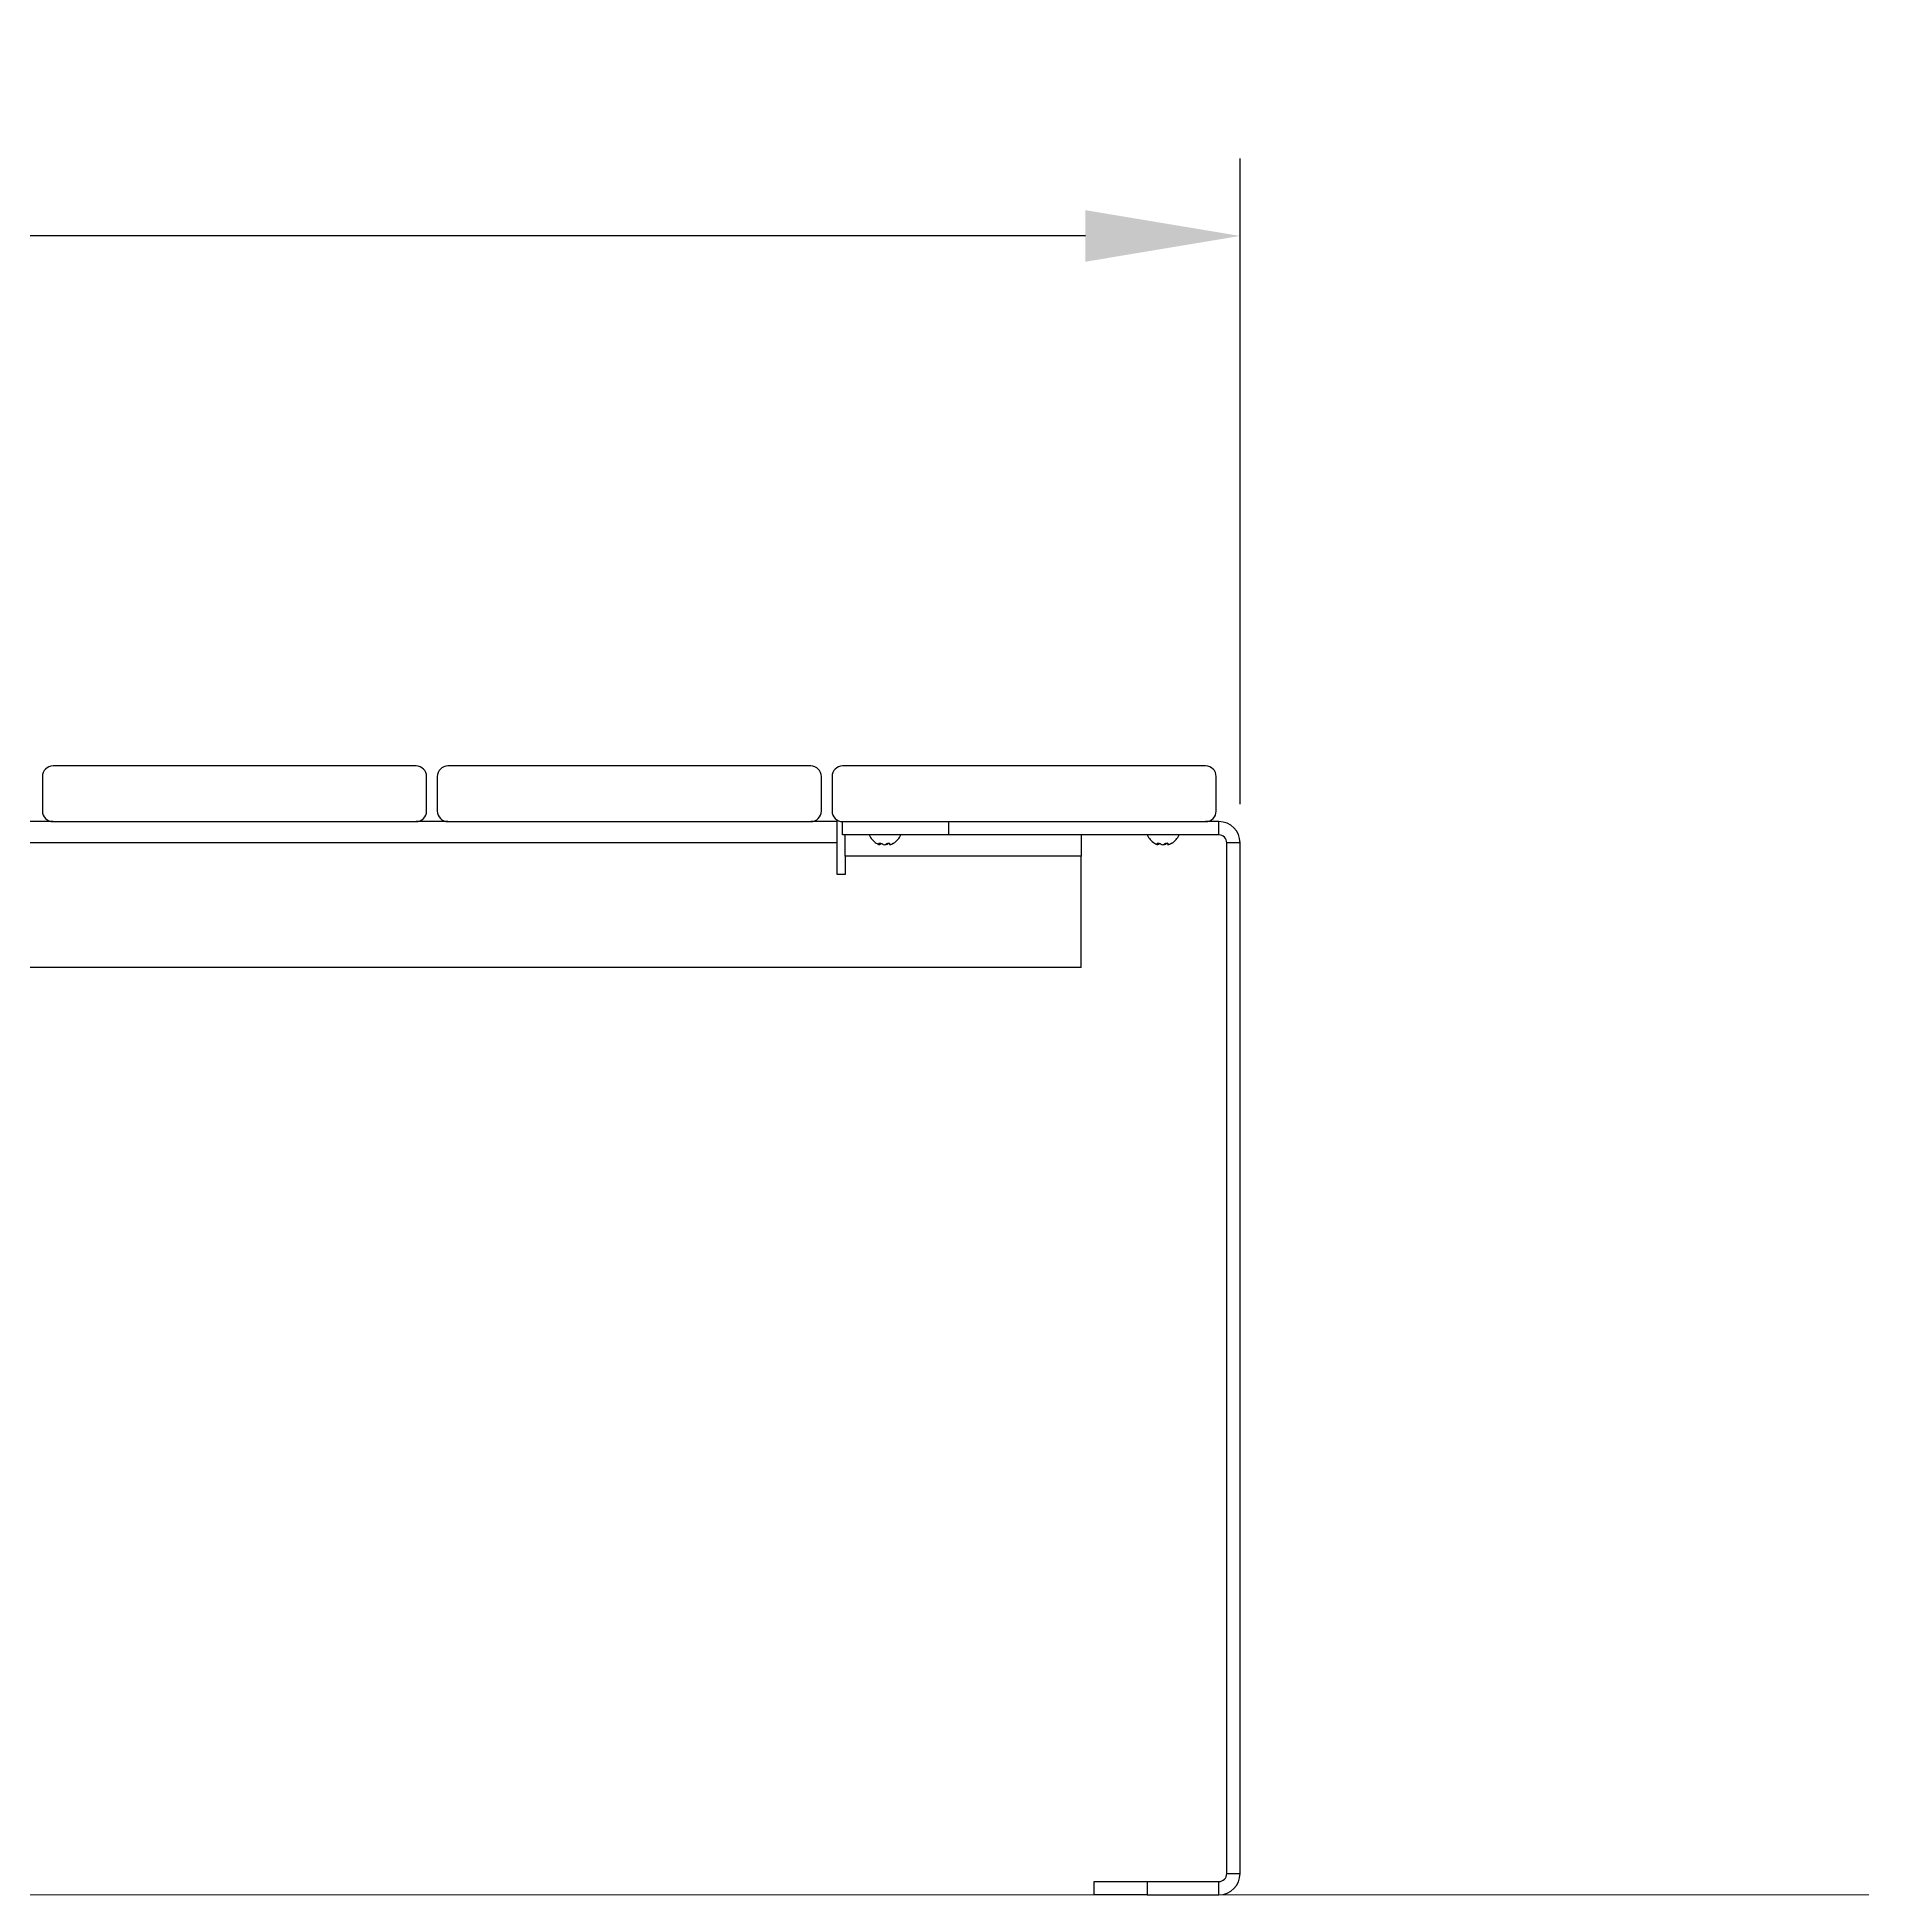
# Model space of a CAD drawing. Header units: millimetres. Extents: x -20 to 5721, y -20 to 4144.
# Drawn here: x 2930 to 3523, y 2760 to 3361 of the extents above; entities that cross this region are included whole.
import ezdxf

# ---------------------------------------------------------------- set-up
doc = ezdxf.new("R2010")
doc.units = ezdxf.units.MM
doc.styles.get("Standard").update_dxf_attribs({"font": 'arial.ttf'})
doc.dimstyles.new('ISO-25', dxfattribs={"dimtxt": 2.5, "dimasz": 2.5, "dimexe": 1.25, "dimexo": 0.625, "dimtad": 1, "dimtxsty": 'Standard', "dimcen": 2.5, "dimadec": 0, "dimazin": 0, "dimtfac": 1, "dimtmove": 0, "dimatfit": 3, "dimfxl": 1, "dimarcsym": 0})

# ---------------------------------------------------------------- blocks, each defined once
blk = doc.blocks.new('*D35')
at = {"color": 0, "lineweight": -2, "transparency": 16777216}
for p, q in [((1519.24, 3112.89), (1519.24, 3321.68)), ((3319.24, 3112.89), (3319.24, 3321.68)), ((3269.24, 3296.68), (1569.24, 3296.68))]:
    blk.add_line(p, q, dxfattribs=at)
at = {"color": 0, "transparency": 16777216}
for points in [[(1569.24, 3305.01), (1569.24, 3288.34), (1519.24, 3296.68)], [(3269.24, 3305.01), (3269.24, 3288.34), (3319.24, 3296.68)]]:
    blk.add_solid(points, dxfattribs=at)
at = {"layer": 'DEFPOINTS', "color": 0, "transparency": 16777216}
for p in [(1519.24, 3296.68), (1519.24, 3100.39), (3319.24, 3100.39)]:
    blk.add_point(p, dxfattribs=at)
at = {"color": 0, "transparency": 16777216, "insert": (2419.24, 3360.23), "char_height": 50, "attachment_point": 2}
blk.add_mtext('2100', dxfattribs=at)

msp = doc.modelspace()

# ---------------------------------------------------------------- linework, layer by layer
for p, q in [((3052.67, 3125.248), (2935.241, 3125.248)), ((3180.385, 3125.248), (3062.956, 3125.248)), ((3308.1, 3125.248), (3190.671, 3125.248)), ((2931.813, 3121.819), (2931.813, 3110.676)), ((3056.099, 3110.676), (3056.099, 3121.819)), ((3059.528, 3121.819), (3059.528, 3110.676)), ((3183.814, 3110.676), (3183.814, 3121.819)), ((3187.242, 3121.819), (3187.242, 3110.676)), ((3311.528, 3110.676), (3311.528, 3121.819)), ((2935.241, 3107.248), (2924.956, 3107.248)), ((2935.241, 3107.248), (3052.67, 3107.248)), ((3062.956, 3107.248), (3052.67, 3107.248)), ((3062.956, 3107.248), (3180.385, 3107.248)), ((3188.957, 3107.248), (3180.385, 3107.248)), ((3188.957, 3100.39), (3188.957, 3107.248)), ((3190.671, 3107.248), (3308.1, 3107.248)), ((3190.671, 3102.962), (3190.671, 3107.248)), ((3224.957, 3107.248), (3224.957, 3102.962)), ((3312.385, 3107.248), (3308.1, 3107.248)), ((3312.385, 3102.962), (3312.385, 3107.248)), ((3224.957, 3102.962), (3190.671, 3102.962)), ((3191.528, 3096.105), (3191.528, 3102.962)), ((3312.385, 3102.962), (3224.957, 3102.962)), ((3267.814, 3102.962), (3267.814, 3096.105)), ((3188.957, 3100.39), (1649.523, 3100.39)), ((3188.957, 3090.105), (3188.957, 3100.39)), ((3267.814, 3096.105), (3191.528, 3096.105)), ((3191.528, 3096.105), (3191.528, 3090.105)), ((3202.098, 3099.983), (3202.1, 3099.982)), ((3202.544, 3099.983), (3202.544, 3100.276)), ((3202.545, 3099.982), (3202.544, 3099.983)), ((3202.545, 3099.982), (3202.545, 3100.276)), ((3202.671, 3099.838), (3202.671, 3100.293)), ((3202.96, 3099.877), (3202.96, 3100.26)), ((3203.578, 3099.983), (3203.579, 3099.982)), ((3204.686, 3099.982), (3204.686, 3099.983)), ((3205.191, 3099.982), (3205.191, 3100.247)), ((3205.192, 3099.983), (3205.191, 3099.982)), ((3205.192, 3099.983), (3205.192, 3100.247)), ((3205.864, 3099.982), (3205.864, 3100.208)), ((3205.865, 3099.983), (3205.864, 3099.982)), ((3205.865, 3099.983), (3205.865, 3100.207)), ((3206.526, 3099.982), (3206.527, 3099.983)), ((3206.67, 3099.982), (3206.67, 3100.051)), ((3206.672, 3099.983), (3206.67, 3099.982)), ((3206.672, 3099.983), (3206.672, 3100.052)), ((3267.814, 3060.105), (3267.814, 3096.105)), ((3292.099, 3099.983), (3292.1, 3099.982)), ((3292.544, 3099.983), (3292.544, 3100.276)), ((3292.545, 3099.982), (3292.544, 3099.983)), ((3292.545, 3099.982), (3292.545, 3100.276)), ((3292.671, 3099.838), (3292.671, 3100.293)), ((3292.96, 3099.877), (3292.96, 3100.26)), ((3292.96, 3099.876), (3292.96, 3099.877)), ((3293.578, 3099.983), (3293.579, 3099.982)), ((3294.686, 3099.982), (3294.687, 3099.983)), ((3295.191, 3099.982), (3295.191, 3100.247)), ((3295.192, 3099.983), (3295.191, 3099.982)), ((3295.192, 3099.983), (3295.192, 3100.247)), ((3295.864, 3099.982), (3295.864, 3100.208)), ((3295.865, 3099.983), (3295.864, 3099.982)), ((3295.865, 3099.983), (3295.865, 3100.207)), ((3296.526, 3099.982), (3296.528, 3099.983)), ((3296.67, 3099.982), (3296.67, 3100.051)), ((3296.672, 3099.983), (3296.67, 3099.982)), ((3296.672, 3099.983), (3296.672, 3100.052)), ((3319.243, 3100.39), (3314.957, 3100.39)), ((3314.957, 2766.961), (3314.957, 3100.39)), ((3319.243, 2766.961), (3319.243, 3100.39)), ((3191.528, 3090.105), (3188.957, 3090.105)), ((3267.814, 3060.105), (1570.665, 3060.105)), ((3272.1, 2760.104), (3272.1, 2764.389)), ((3272.1, 2764.389), (3289.243, 2764.389)), ((3289.243, 2764.389), (3289.243, 2760.104)), ((3289.243, 2764.389), (3312.385, 2764.389)), ((3312.385, 2760.104), (3312.385, 2764.389)), ((3314.957, 2766.961), (3319.243, 2766.961)), ((3289.243, 2760.104), (3272.1, 2760.104)), ((3289.243, 2760.104), (3312.385, 2760.104))]:
    msp.add_line(p, q)
at = {"color": 7, "linetype": 'Continuous', "lineweight": 18, "true_color": 0xffffff}
msp.add_line((186.617, 2760.104), (3522.664, 2760.104), dxfattribs=at)
at = {"flags": 128}
for points in [[(3202.1, 3099.982), (3202.308, 3099.89), (3202.492, 3099.827), (3202.611, 3099.805), (3202.665, 3099.819), (3202.663, 3099.861), (3202.605, 3099.93), (3202.545, 3099.982)], [(3202.544, 3099.983), (3202.441, 3100.095), (3202.422, 3100.195), (3202.491, 3100.264), (3202.624, 3100.294), (3202.79, 3100.29), (3202.973, 3100.257), (3203.167, 3100.2), (3203.36, 3100.118), (3203.534, 3100.016), (3203.578, 3099.983)], [(3202.953, 3099.877), (3202.934, 3099.827), (3202.843, 3099.805), (3202.709, 3099.819), (3202.664, 3099.83)], [(3204.686, 3099.983), (3204.818, 3100.095), (3205.018, 3100.195), (3205.249, 3100.264), (3205.465, 3100.294), (3205.645, 3100.29), (3205.783, 3100.257), (3205.878, 3100.2), (3205.918, 3100.118), (3205.889, 3100.016), (3205.865, 3099.983)], [(3205.864, 3099.982), (3205.812, 3099.89), (3205.836, 3099.827), (3205.928, 3099.805), (3206.061, 3099.819), (3206.223, 3099.861), (3206.41, 3099.93), (3206.526, 3099.982)], [(3206.67, 3099.982), (3206.463, 3099.89), (3206.279, 3099.827), (3206.159, 3099.805), (3206.105, 3099.819), (3206.106, 3099.838)], [(3206.527, 3099.983), (3206.762, 3100.095), (3206.981, 3100.195), (3207.142, 3100.264), (3207.226, 3100.294), (3207.24, 3100.29), (3207.195, 3100.257), (3207.096, 3100.2), (3206.943, 3100.118), (3206.74, 3100.016), (3206.672, 3099.983)], [(3292.1, 3099.982), (3292.308, 3099.89), (3292.492, 3099.827), (3292.611, 3099.805), (3292.665, 3099.819), (3292.663, 3099.861), (3292.605, 3099.93), (3292.545, 3099.982)], [(3292.544, 3099.983), (3292.441, 3100.095), (3292.422, 3100.195), (3292.492, 3100.264), (3292.624, 3100.294), (3292.79, 3100.29), (3292.974, 3100.257), (3293.167, 3100.2), (3293.361, 3100.118), (3293.535, 3100.016), (3293.578, 3099.983)], [(3292.953, 3099.877), (3292.934, 3099.827), (3292.843, 3099.805), (3292.71, 3099.819), (3292.669, 3099.829)], [(3294.687, 3099.983), (3294.819, 3100.095), (3295.018, 3100.195), (3295.249, 3100.264), (3295.465, 3100.294), (3295.645, 3100.29), (3295.783, 3100.257), (3295.878, 3100.2), (3295.918, 3100.118), (3295.889, 3100.016), (3295.865, 3099.983)], [(3295.864, 3099.982), (3295.813, 3099.89), (3295.836, 3099.827), (3295.928, 3099.805), (3296.061, 3099.819), (3296.223, 3099.861), (3296.41, 3099.93), (3296.526, 3099.982)], [(3296.67, 3099.982), (3296.463, 3099.89), (3296.279, 3099.827), (3296.16, 3099.805), (3296.106, 3099.819), (3296.107, 3099.838)], [(3296.528, 3099.983), (3296.763, 3100.095), (3296.981, 3100.195), (3297.143, 3100.264), (3297.227, 3100.294), (3297.24, 3100.29), (3297.195, 3100.257), (3297.096, 3100.2), (3296.943, 3100.118), (3296.74, 3100.016), (3296.672, 3099.983)]]:
    msp.add_lwpolyline(points, dxfattribs=at)
for centre, radius, start, end in [((2935.241, 3121.819), 3.429, 90, 180), ((3052.67, 3121.819), 3.429, 0, 90), ((3062.956, 3121.819), 3.429, 90, 180), ((3180.385, 3121.819), 3.429, 0, 90), ((3190.671, 3121.819), 3.429, 90, 180), ((3308.1, 3121.819), 3.429, 0, 90), ((2935.241, 3110.676), 3.429, 180, 270), ((3052.67, 3110.676), 3.429, 270, 0), ((3062.956, 3110.676), 3.429, 180, 270), ((3180.385, 3110.676), 3.429, 270, 0), ((3190.671, 3110.676), 3.429, 180, 270), ((3308.1, 3110.676), 3.429, 270, 0), ((3312.385, 3100.39), 6.857, 0, 90), ((3204.746, 3105.351), 6, 203.464995, 238.102158), ((3204.024, 3105.351), 6, 301.768158, 336.535005), ((3294.746, 3105.351), 6, 203.464995, 238.102158), ((3294.024, 3105.351), 6, 301.768158, 336.535005), ((3312.385, 3100.39), 2.571, 0, 90), ((3205.081, 3106.308), 6.993, 239.937498, 244.752806), ((3204.132, 3100.664), 0.878, 230.940641, 309.059359), ((3204.626, 3100.768), 0.968, 255.627371, 305.731615), ((3206.12, 3098.738), 1.553, 102.341814, 126.675996), ((3295.082, 3106.308), 6.993, 239.937498, 244.752806), ((3294.133, 3100.664), 0.878, 230.940641, 309.059359), ((3294.626, 3100.768), 0.968, 255.627371, 305.731615), ((3296.116, 3098.744), 1.545, 102.430832, 126.706782), ((3312.385, 2766.961), 6.857, 270, 0), ((3312.385, 2766.961), 2.571, 270, 0)]:
    msp.add_arc(centre, radius, start, end)

# ---------------------------------------------------------------- dimensions: what is measured, and where the dimension line sits
dim = msp.add_linear_dim(base=(1519.237, 3296.677), p1=(3319.243, 3100.39), p2=(1519.237, 3100.39), text='2100', dimstyle='ISO-25')
dim.commit()
dim.dimension.update_dxf_attribs({"geometry": '*D35', "text_midpoint": (2419.24, 3296.677), "dimtype": 160})

doc.saveas('drawing.dxf')
